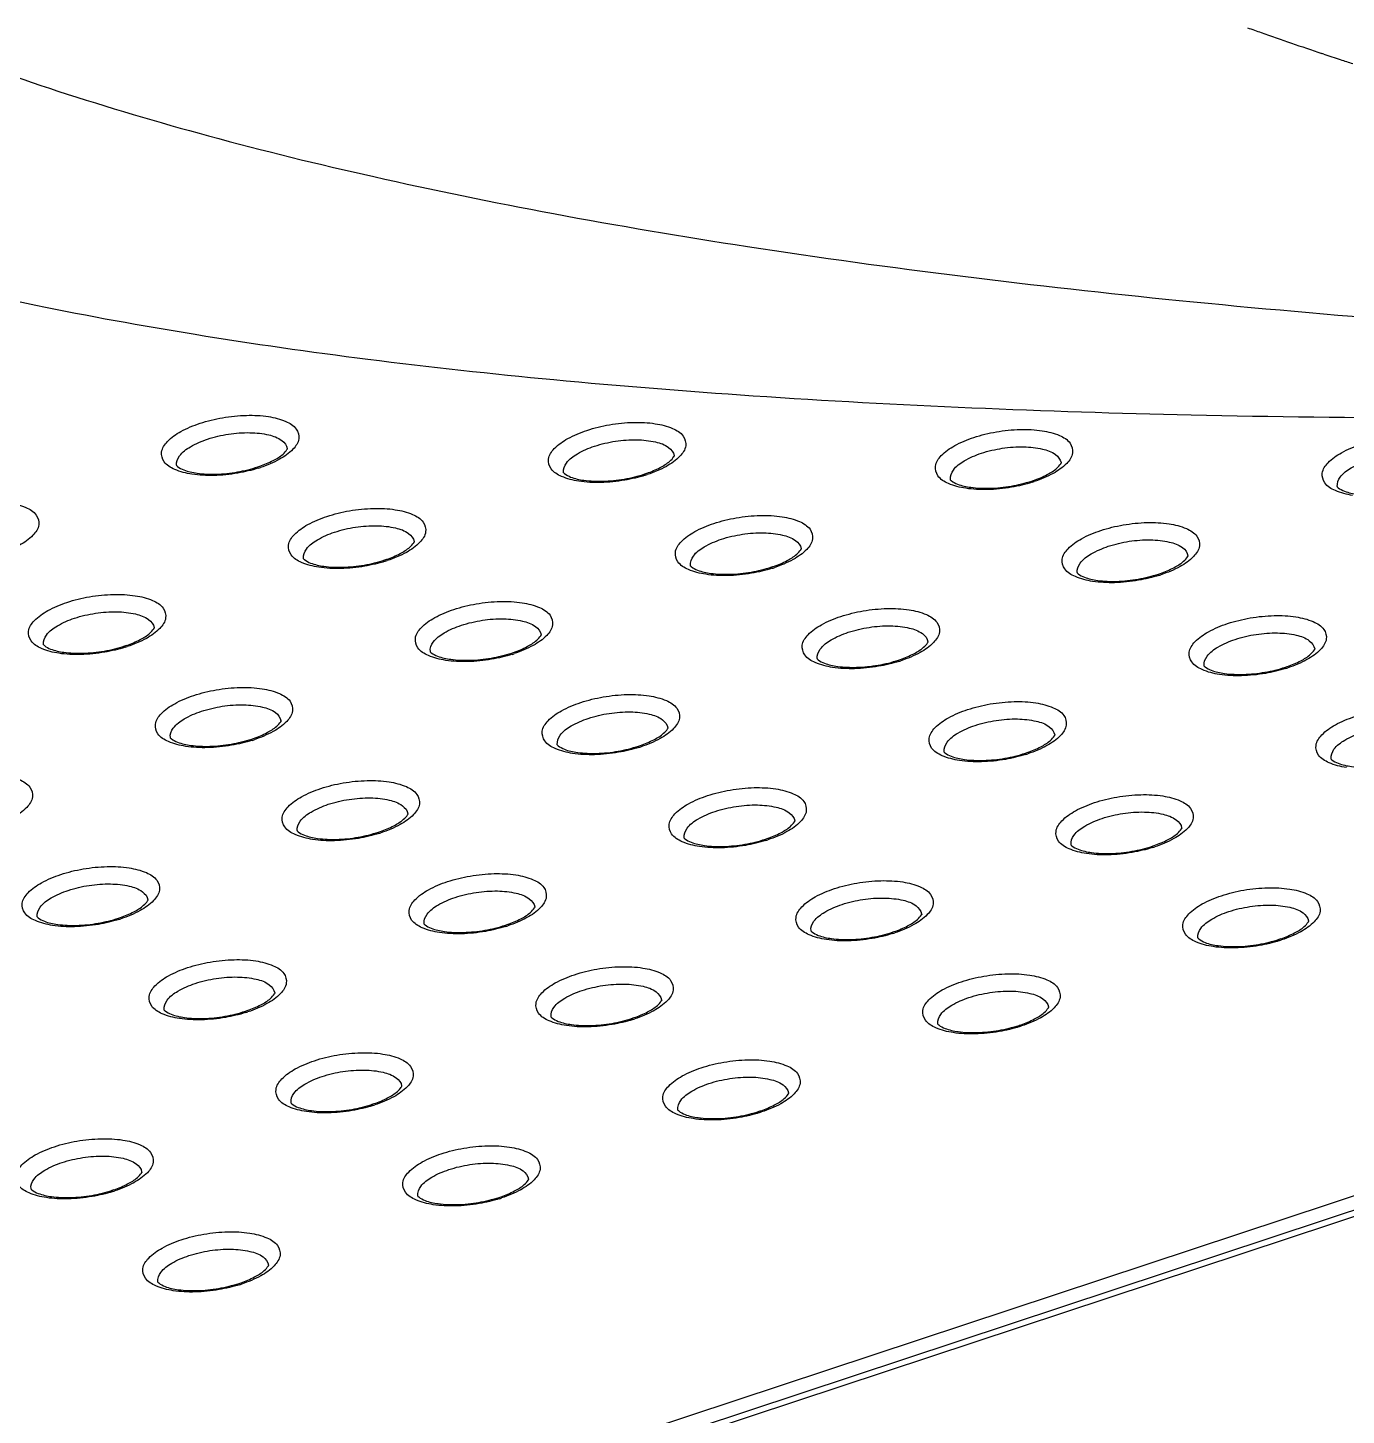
# Model space of a CAD drawing. Header units: millimetres. Extents: x 4086 to 4666, y 411 to 814.
# Drawn here: x 4265.12 to 4285.66, y 501.27 to 522.88 of the extents above; entities that cross this region are included whole.
import ezdxf

# ---------------------------------------------------------------- set-up
doc = ezdxf.new("R2010")
doc.units = ezdxf.units.MM

# ---------------------------------------------------------------- blocks, each defined once
blk = doc.blocks.new('u113')
at = {"color": 7, "linetype": 'Continuous'}
for p, q in [((35.631, 138.141), (35.589, 138.155)), ((4.932, 102.369), (90.355, 130.62)), ((91.075, 130.528), (5.016, 102.067)), ((90.789, 130.295), (5.366, 102.045))]:
    blk.add_line(p, q, dxfattribs=at)
for centre, radius, start, end in [((65.775, 228.216), 94.985, 250.41667, 250.60862), ((66.837, 231.254), 98.203, 250.61227, 251.44567), ((68.04, 234.819), 101.965, 251.46726, 251.68509), ((68.485, 236.162), 103.38, 251.68497, 251.84798), ((12.201, 129.582), 0.431, 326.0335, 328.0501), ((20.811, 129.425), 0.431, 326.0335, 328.0501), ((29.421, 129.268), 0.431, 326.0335, 328.0501), ((11.091, 131.444), 2.62, 288.2972, 289.2432), ((10.961, 131.984), 3.204, 287.4424, 288.2986), ((19.701, 131.287), 2.62, 288.2972, 289.2432), ((19.571, 131.827), 3.204, 287.4424, 288.2986), ((28.311, 131.13), 2.62, 288.2972, 289.2432), ((28.181, 131.67), 3.204, 287.4424, 288.2986), ((15.024, 127.511), 0.431, 326.0335, 328.0501), ((13.915, 129.374), 2.62, 288.2972, 289.2432), ((13.784, 129.913), 3.204, 287.4424, 288.2986), ((23.634, 127.354), 0.431, 326.0335, 328.0501), ((32.244, 127.197), 0.431, 326.0335, 328.0501), ((22.525, 129.217), 2.62, 288.2972, 289.2432), ((22.394, 129.756), 3.204, 287.4424, 288.2986), ((31.134, 129.06), 2.62, 288.2972, 289.2432), ((31.004, 129.599), 3.204, 287.4424, 288.2986), ((9.238, 125.597), 0.431, 326.0335, 328.0501), ((17.848, 125.44), 0.431, 326.0335, 328.0501), ((26.458, 125.283), 0.431, 326.0335, 328.0501), ((8.128, 127.46), 2.62, 288.2972, 289.2432), ((7.998, 127.999), 3.204, 287.4424, 288.2986), ((16.738, 127.303), 2.62, 288.2972, 289.2432), ((16.608, 127.842), 3.204, 287.4424, 288.2986), ((35.068, 125.126), 0.431, 326.0335, 328.0501), ((25.348, 127.146), 2.62, 288.2972, 289.2432), ((25.218, 127.685), 3.204, 287.4424, 288.2986), ((33.958, 126.989), 2.62, 288.2972, 289.2432), ((33.828, 127.528), 3.204, 287.4424, 288.2986), ((12.062, 123.527), 0.431, 326.0335, 328.0501), ((10.952, 125.389), 2.62, 288.2972, 289.2432), ((10.822, 125.929), 3.204, 287.4424, 288.2986), ((20.672, 123.37), 0.431, 326.0335, 328.0501), ((29.281, 123.213), 0.431, 326.0335, 328.0501), ((19.562, 125.232), 2.62, 288.2972, 289.2432), ((19.432, 125.772), 3.204, 287.4424, 288.2986), ((28.172, 125.075), 2.62, 288.2972, 289.2432), ((28.042, 125.615), 3.204, 287.4424, 288.2986), ((14.885, 121.456), 0.431, 326.0335, 328.0501), ((23.495, 121.299), 0.431, 326.0335, 328.0501), ((13.776, 123.319), 2.62, 288.2972, 289.2432), ((13.645, 123.858), 3.204, 287.4424, 288.2986), ((32.105, 121.142), 0.431, 326.0335, 328.0501), ((22.385, 123.162), 2.62, 288.2972, 289.2432), ((22.255, 123.701), 3.204, 287.4424, 288.2986), ((30.995, 123.005), 2.62, 288.2972, 289.2432), ((30.865, 123.544), 3.204, 287.4424, 288.2986), ((9.099, 119.542), 0.431, 326.0335, 328.0501), ((17.709, 119.385), 0.431, 326.0335, 328.0501), ((7.989, 121.405), 2.62, 288.2972, 289.2432), ((7.859, 121.944), 3.204, 287.4424, 288.2986), ((26.319, 119.228), 0.431, 326.0335, 328.0501), ((16.599, 121.248), 2.62, 288.2972, 289.2432), ((16.469, 121.787), 3.204, 287.4424, 288.2986), ((25.209, 121.091), 2.62, 288.2972, 289.2432), ((25.079, 121.63), 3.204, 287.4424, 288.2986), ((34.929, 119.071), 0.431, 326.0335, 328.0501), ((33.819, 120.934), 2.62, 288.2972, 289.2432), ((33.689, 121.473), 3.204, 287.4424, 288.2986), ((11.923, 117.472), 0.431, 326.0335, 328.0501), ((20.532, 117.315), 0.431, 326.0335, 328.0501), ((10.813, 119.334), 2.62, 288.2972, 289.2432), ((10.683, 119.874), 3.204, 287.4424, 288.2986), ((19.423, 119.177), 2.62, 288.2972, 289.2432), ((29.142, 117.157), 0.431, 326.0335, 328.0501), ((19.293, 119.717), 3.204, 287.4424, 288.2986), ((28.033, 119.02), 2.62, 288.2972, 289.2432), ((27.902, 119.56), 3.204, 287.4424, 288.2986), ((14.746, 115.401), 0.431, 326.0335, 328.0501), ((23.356, 115.244), 0.431, 326.0335, 328.0501), ((13.636, 117.264), 2.62, 288.2972, 289.2432), ((13.506, 117.803), 3.204, 287.4424, 288.2986), ((22.246, 117.107), 2.62, 288.2972, 289.2432), ((22.116, 117.646), 3.204, 287.4424, 288.2986), ((8.96, 113.487), 0.431, 326.0335, 328.0501), ((17.57, 113.33), 0.431, 326.0335, 328.0501), ((7.85, 115.35), 2.62, 288.2972, 289.2432), ((7.72, 115.889), 3.204, 287.4424, 288.2986), ((16.46, 115.193), 2.62, 288.2972, 289.2432), ((16.33, 115.732), 3.204, 287.4424, 288.2986), ((11.784, 111.417), 0.431, 326.0335, 328.0501), ((10.674, 113.279), 2.62, 288.2972, 289.2432), ((10.544, 113.819), 3.204, 287.4424, 288.2986)]:
    blk.add_arc(centre, radius, start, end, dxfattribs=at)
for points, start_tangent, end_tangent in [([(-8.118, 154.118), (-8.316, 152.138), (-8.19, 150.259), (-7.741, 148.468), (-6.97, 146.766), (-5.876, 145.151), (-4.459, 143.625), (-2.72, 142.187), (-0.658, 140.838), (1.726, 139.576), (4.433, 138.403), (7.463, 137.318), (10.815, 136.321), (14.49, 135.413), (18.487, 134.592), (22.807, 133.86), (32.415, 132.66), (42.699, 131.849)], (-0.176005, -0.984389), (0.998201, -0.059949)), ([(-4.29, 136.128), (-1.917, 135.089), (0.75, 134.147), (3.712, 133.303), (6.967, 132.556), (10.517, 131.906), (14.361, 131.353), (18.499, 130.898), (22.931, 130.54), (32.678, 130.115), (43.602, 130.08), (54.067, 130.366)], (0.898465, -0.439045), (0.99921, 0.039737)), ([(10.625, 129.926), (11.126, 130.05), (11.659, 130.103), (12.147, 130.075), (12.531, 129.968), (12.766, 129.797), (12.822, 129.581), (12.693, 129.349), (12.392, 129.125)], (0.949426, 0.31399), (-0.875157, -0.48384)), ([(10.445, 128.794), (10.06, 128.9), (9.826, 129.071), (9.77, 129.287), (9.899, 129.52), (10.199, 129.743), (10.625, 129.926)], (-0.988138, 0.153569), (0.949426, 0.31399)), ([(10.794, 129.574), (11.259, 129.685), (11.736, 129.717), (12.152, 129.668), (12.443, 129.544), (12.566, 129.365), (12.567, 129.353)], (0.949426, 0.31399), (0.084403, -0.996432)), ([(19.055, 128.637), (18.67, 128.743), (18.436, 128.914), (18.38, 129.13), (18.509, 129.363), (18.809, 129.586), (19.235, 129.769)], (-0.988138, 0.153569), (0.949426, 0.31399)), ([(19.235, 129.769), (19.736, 129.893), (20.269, 129.946), (20.756, 129.917), (21.141, 129.811), (21.376, 129.64), (21.432, 129.424), (21.302, 129.191), (21.002, 128.968)], (0.949426, 0.31399), (-0.875157, -0.48384)), ([(27.845, 129.612), (28.346, 129.736), (28.879, 129.789), (29.366, 129.76), (29.751, 129.654), (29.986, 129.483), (30.042, 129.267), (29.912, 129.034), (29.612, 128.811)], (0.949426, 0.31399), (-0.875157, -0.48384)), ([(10.107, 128.979), (10.104, 128.991), (10.169, 129.199), (10.411, 129.404), (10.794, 129.574)], (-0.218395, 0.97586), (0.949426, 0.31399)), ([(11.955, 128.971), (12.254, 129.099), (12.471, 129.241), (12.559, 129.341)], (0.944113, 0.329622), (0.558604, 0.829434)), ([(18.716, 128.821), (18.714, 128.834), (18.779, 129.042), (19.021, 129.247), (19.404, 129.417)], (-0.218395, 0.97586), (0.949426, 0.31399)), ([(19.404, 129.417), (19.869, 129.527), (20.346, 129.56), (20.762, 129.511), (21.053, 129.387), (21.175, 129.208), (21.177, 129.196)], (0.949426, 0.31399), (0.084403, -0.996432)), ([(27.665, 128.48), (27.28, 128.586), (27.046, 128.757), (26.99, 128.973), (27.119, 129.206), (27.419, 129.429), (27.845, 129.612)], (-0.988138, 0.153569), (0.949426, 0.31399)), ([(28.014, 129.26), (28.479, 129.37), (28.956, 129.403), (29.371, 129.354), (29.663, 129.23), (29.785, 129.051), (29.787, 129.039)], (0.949426, 0.31399), (0.084403, -0.996432)), ([(36.275, 128.322), (35.89, 128.429), (35.655, 128.6), (35.6, 128.816), (35.729, 129.048), (36.029, 129.272), (36.455, 129.455)], (-0.988138, 0.153569), (0.949426, 0.31399)), ([(12.392, 129.125), (11.967, 128.942)], (-0.875157, -0.48384), (-0.949426, -0.31399)), ([(20.565, 128.814), (20.864, 128.942), (21.081, 129.084), (21.169, 129.184)], (0.944113, 0.329622), (0.558604, 0.829434)), ([(27.326, 128.664), (27.324, 128.677), (27.389, 128.885), (27.631, 129.09), (28.014, 129.26)], (-0.218395, 0.97586), (0.949426, 0.31399)), ([(35.936, 128.507), (35.934, 128.52), (35.999, 128.728), (36.241, 128.933), (36.624, 129.103)], (-0.218395, 0.97586), (0.949426, 0.31399)), ([(10.107, 128.979), (10.123, 128.965), (10.262, 128.888), (10.558, 128.816), (10.979, 128.795), (11.457, 128.843)], (0.739605, -0.673042), (0.985314, 0.170749)), ([(11.466, 128.818), (10.933, 128.765), (10.445, 128.794)], (-0.985384, -0.170345), (-0.988138, 0.153569)), ([(11.457, 128.843), (11.914, 128.957)], (0.985314, 0.170749), (0.949426, 0.31399)), ([(11.921, 128.927), (11.466, 128.818)], (-0.954012, -0.299767), (-0.985384, -0.170345)), ([(18.716, 128.821), (18.733, 128.808), (18.872, 128.731), (19.168, 128.659), (19.589, 128.638), (20.066, 128.686)], (0.739605, -0.673042), (0.985314, 0.170749)), ([(20.066, 128.686), (20.524, 128.8)], (0.985314, 0.170749), (0.949426, 0.31399)), ([(20.531, 128.77), (20.076, 128.661)], (-0.954012, -0.299767), (-0.985384, -0.170345)), ([(21.002, 128.968), (20.577, 128.785)], (-0.875157, -0.48384), (-0.949426, -0.31399)), ([(29.174, 128.656), (29.474, 128.784), (29.691, 128.927), (29.778, 129.026)], (0.944113, 0.329622), (0.558604, 0.829434)), ([(29.612, 128.811), (29.186, 128.628)], (-0.875157, -0.48384), (-0.949426, -0.31399)), ([(20.076, 128.661), (19.542, 128.608), (19.055, 128.637)], (-0.985384, -0.170345), (-0.988138, 0.153569)), ([(27.326, 128.664), (27.343, 128.65), (27.482, 128.574), (27.778, 128.502), (28.198, 128.481), (28.676, 128.529)], (0.739605, -0.673042), (0.985314, 0.170749)), ([(28.685, 128.504), (28.152, 128.451), (27.665, 128.48)], (-0.985384, -0.170345), (-0.988138, 0.153569)), ([(28.676, 128.529), (29.133, 128.642)], (0.985314, 0.170749), (0.949426, 0.31399)), ([(29.141, 128.613), (28.685, 128.504)], (-0.954012, -0.299767), (-0.985384, -0.170345)), ([(35.936, 128.507), (35.952, 128.493), (36.092, 128.417), (36.388, 128.345), (36.808, 128.324), (37.286, 128.372)], (0.739605, -0.673042), (0.985314, 0.170749)), ([(4.839, 128.012), (5.34, 128.137), (5.873, 128.189), (6.36, 128.161), (6.745, 128.055), (6.98, 127.883), (7.036, 127.668), (6.906, 127.435), (6.606, 127.211)], (0.949426, 0.31399), (-0.875157, -0.48384)), ([(13.269, 126.723), (12.884, 126.829), (12.649, 127.001), (12.594, 127.216), (12.723, 127.449), (13.023, 127.672), (13.449, 127.855)], (-0.988138, 0.153569), (0.949426, 0.31399)), ([(13.449, 127.855), (13.95, 127.98), (14.483, 128.032), (14.97, 128.004), (15.355, 127.897), (15.589, 127.726), (15.645, 127.511), (15.516, 127.278), (15.216, 127.054)], (0.949426, 0.31399), (-0.875157, -0.48384)), ([(22.058, 127.698), (22.559, 127.822), (23.093, 127.875), (23.58, 127.847), (23.965, 127.74), (24.199, 127.569), (24.255, 127.354), (24.126, 127.121), (23.826, 126.897)], (0.949426, 0.31399), (-0.875157, -0.48384)), ([(12.93, 126.908), (12.928, 126.92), (12.993, 127.129), (13.235, 127.333), (13.618, 127.504)], (-0.218395, 0.97586), (0.949426, 0.31399)), ([(13.618, 127.504), (14.083, 127.614), (14.56, 127.647), (14.975, 127.598), (15.267, 127.474), (15.389, 127.294), (15.39, 127.283)], (0.949426, 0.31399), (0.084403, -0.996432)), ([(21.879, 126.566), (21.494, 126.672), (21.259, 126.844), (21.203, 127.059), (21.333, 127.292), (21.633, 127.515), (22.058, 127.698)], (-0.988138, 0.153569), (0.949426, 0.31399)), ([(22.228, 127.347), (22.693, 127.457), (23.17, 127.49), (23.585, 127.44), (23.876, 127.317), (23.999, 127.137), (24, 127.126)], (0.949426, 0.31399), (0.084403, -0.996432)), ([(30.489, 126.409), (30.104, 126.515), (29.869, 126.686), (29.813, 126.902), (29.943, 127.135), (30.243, 127.358), (30.668, 127.541)], (-0.988138, 0.153569), (0.949426, 0.31399)), ([(30.668, 127.541), (31.169, 127.665), (31.702, 127.718), (32.19, 127.69), (32.575, 127.583), (32.809, 127.412), (32.865, 127.197), (32.736, 126.964), (32.436, 126.74)], (0.949426, 0.31399), (-0.875157, -0.48384)), ([(14.778, 126.9), (15.078, 127.028), (15.294, 127.171), (15.382, 127.27)], (0.944113, 0.329622), (0.558604, 0.829434)), ([(21.54, 126.751), (21.538, 126.763), (21.603, 126.971), (21.845, 127.176), (22.228, 127.347)], (-0.218395, 0.97586), (0.949426, 0.31399)), ([(30.15, 126.594), (30.148, 126.606), (30.212, 126.814), (30.455, 127.019), (30.838, 127.19)], (-0.218395, 0.97586), (0.949426, 0.31399)), ([(30.838, 127.19), (31.303, 127.3), (31.779, 127.333), (32.195, 127.283), (32.486, 127.16), (32.609, 126.98), (32.61, 126.969)], (0.949426, 0.31399), (0.084403, -0.996432)), ([(12.93, 126.908), (12.946, 126.894), (13.086, 126.817), (13.382, 126.745), (13.802, 126.724), (14.28, 126.773)], (0.739605, -0.673042), (0.985314, 0.170749)), ([(14.28, 126.773), (14.737, 126.886)], (0.985314, 0.170749), (0.949426, 0.31399)), ([(15.216, 127.054), (14.79, 126.871)], (-0.875157, -0.48384), (-0.949426, -0.31399)), ([(23.388, 126.743), (23.688, 126.871), (23.904, 127.014), (23.992, 127.113)], (0.944113, 0.329622), (0.558604, 0.829434)), ([(23.826, 126.897), (23.4, 126.714)], (-0.875157, -0.48384), (-0.949426, -0.31399)), ([(31.998, 126.586), (32.297, 126.714), (32.514, 126.857), (32.602, 126.956)], (0.944113, 0.329622), (0.558604, 0.829434)), ([(14.289, 126.747), (13.756, 126.694), (13.269, 126.723)], (-0.985384, -0.170345), (-0.988138, 0.153569)), ([(14.745, 126.857), (14.289, 126.747)], (-0.954012, -0.299767), (-0.985384, -0.170345)), ([(21.54, 126.751), (21.556, 126.737), (21.696, 126.66), (21.991, 126.588), (22.412, 126.567), (22.89, 126.616)], (0.739605, -0.673042), (0.985314, 0.170749)), ([(22.899, 126.59), (22.366, 126.537), (21.879, 126.566)], (-0.985384, -0.170345), (-0.988138, 0.153569)), ([(22.89, 126.616), (23.347, 126.729)], (0.985314, 0.170749), (0.949426, 0.31399)), ([(23.355, 126.7), (22.899, 126.59)], (-0.954012, -0.299767), (-0.985384, -0.170345)), ([(30.15, 126.594), (30.166, 126.58), (30.306, 126.503), (30.601, 126.431), (31.022, 126.41), (31.5, 126.459)], (0.739605, -0.673042), (0.985314, 0.170749)), ([(31.5, 126.459), (31.957, 126.572)], (0.985314, 0.170749), (0.949426, 0.31399)), ([(32.436, 126.74), (32.01, 126.557)], (-0.875157, -0.48384), (-0.949426, -0.31399)), ([(31.509, 126.433), (30.976, 126.38), (30.489, 126.409)], (-0.985384, -0.170345), (-0.988138, 0.153569)), ([(31.965, 126.543), (31.509, 126.433)], (-0.954012, -0.299767), (-0.985384, -0.170345)), ([(7.662, 125.942), (8.163, 126.066), (8.696, 126.119), (9.184, 126.09), (9.569, 125.984), (9.803, 125.813), (9.859, 125.597), (9.73, 125.364), (9.43, 125.141)], (0.949426, 0.31399), (-0.875157, -0.48384)), ([(16.272, 125.785), (16.773, 125.909), (17.306, 125.962), (17.794, 125.933), (18.179, 125.827), (18.413, 125.655), (18.469, 125.44), (18.34, 125.207), (18.04, 124.984)], (0.949426, 0.31399), (-0.875157, -0.48384)), ([(7.483, 124.809), (7.098, 124.916), (6.863, 125.087), (6.807, 125.302), (6.937, 125.535), (7.237, 125.759), (7.662, 125.942)], (-0.988138, 0.153569), (0.949426, 0.31399)), ([(7.831, 125.59), (8.297, 125.7), (8.773, 125.733), (9.189, 125.684), (9.48, 125.56), (9.603, 125.38), (9.604, 125.369)], (0.949426, 0.31399), (0.084403, -0.996432)), ([(16.092, 124.652), (15.708, 124.759), (15.473, 124.93), (15.417, 125.145), (15.546, 125.378), (15.847, 125.602), (16.272, 125.785)], (-0.988138, 0.153569), (0.949426, 0.31399)), ([(24.882, 125.628), (25.383, 125.752), (25.916, 125.805), (26.404, 125.776), (26.788, 125.67), (27.023, 125.498), (27.079, 125.283), (26.95, 125.05), (26.649, 124.827)], (0.949426, 0.31399), (-0.875157, -0.48384)), ([(33.492, 125.471), (33.993, 125.595), (34.526, 125.648), (35.013, 125.619), (35.398, 125.513), (35.633, 125.341), (35.689, 125.126), (35.559, 124.893), (35.259, 124.669)], (0.949426, 0.31399), (-0.875157, -0.48384)), ([(7.144, 124.994), (7.142, 125.007), (7.206, 125.215), (7.449, 125.42), (7.831, 125.59)], (-0.218395, 0.97586), (0.949426, 0.31399)), ([(8.992, 124.986), (9.291, 125.114), (9.508, 125.257), (9.596, 125.356)], (0.944113, 0.329622), (0.558604, 0.829434)), ([(15.754, 124.837), (15.751, 124.85), (15.816, 125.058), (16.058, 125.263), (16.441, 125.433)], (-0.218395, 0.97586), (0.949426, 0.31399)), ([(16.441, 125.433), (16.907, 125.543), (17.383, 125.576), (17.799, 125.527), (18.09, 125.403), (18.213, 125.223), (18.214, 125.212)], (0.949426, 0.31399), (0.084403, -0.996432)), ([(24.702, 124.495), (24.317, 124.602), (24.083, 124.773), (24.027, 124.988), (24.156, 125.221), (24.456, 125.445), (24.882, 125.628)], (-0.988138, 0.153569), (0.949426, 0.31399)), ([(25.051, 125.276), (25.516, 125.386), (25.993, 125.419), (26.409, 125.37), (26.7, 125.246), (26.823, 125.066), (26.824, 125.055)], (0.949426, 0.31399), (0.084403, -0.996432)), ([(33.312, 124.338), (32.927, 124.445), (32.693, 124.616), (32.637, 124.831), (32.766, 125.064), (33.066, 125.288), (33.492, 125.471)], (-0.988138, 0.153569), (0.949426, 0.31399)), ([(9.43, 125.141), (9.004, 124.958)], (-0.875157, -0.48384), (-0.949426, -0.31399)), ([(17.602, 124.829), (17.901, 124.957), (18.118, 125.1), (18.206, 125.199)], (0.944113, 0.329622), (0.558604, 0.829434)), ([(24.364, 124.68), (24.361, 124.693), (24.426, 124.901), (24.668, 125.106), (25.051, 125.276)], (-0.218395, 0.97586), (0.949426, 0.31399)), ([(26.212, 124.672), (26.511, 124.8), (26.728, 124.943), (26.816, 125.042)], (0.944113, 0.329622), (0.558604, 0.829434)), ([(32.974, 124.523), (32.971, 124.536), (33.036, 124.744), (33.278, 124.948), (33.661, 125.119)], (-0.218395, 0.97586), (0.949426, 0.31399)), ([(33.661, 125.119), (34.126, 125.229), (34.603, 125.262), (35.019, 125.213), (35.31, 125.089), (35.432, 124.909), (35.434, 124.898)], (0.949426, 0.31399), (0.084403, -0.996432)), ([(7.144, 124.994), (7.16, 124.98), (7.3, 124.903), (7.595, 124.832), (8.016, 124.811), (8.494, 124.859)], (0.739605, -0.673042), (0.985314, 0.170749)), ([(8.503, 124.834), (7.97, 124.781), (7.483, 124.809)], (-0.985384, -0.170345), (-0.988138, 0.153569)), ([(8.494, 124.859), (8.951, 124.972)], (0.985314, 0.170749), (0.949426, 0.31399)), ([(8.958, 124.943), (8.503, 124.834)], (-0.954012, -0.299767), (-0.985384, -0.170345)), ([(15.754, 124.837), (15.77, 124.823), (15.909, 124.746), (16.205, 124.675), (16.626, 124.654), (17.104, 124.702)], (0.739605, -0.673042), (0.985314, 0.170749)), ([(17.104, 124.702), (17.561, 124.815)], (0.985314, 0.170749), (0.949426, 0.31399)), ([(17.568, 124.786), (17.113, 124.677)], (-0.954012, -0.299767), (-0.985384, -0.170345)), ([(18.04, 124.984), (17.614, 124.801)], (-0.875157, -0.48384), (-0.949426, -0.31399)), ([(26.649, 124.827), (26.224, 124.644)], (-0.875157, -0.48384), (-0.949426, -0.31399)), ([(34.822, 124.515), (35.121, 124.643), (35.338, 124.786), (35.426, 124.885)], (0.944113, 0.329622), (0.558604, 0.829434)), ([(17.113, 124.677), (16.58, 124.624), (16.092, 124.652)], (-0.985384, -0.170345), (-0.988138, 0.153569)), ([(24.364, 124.68), (24.38, 124.666), (24.519, 124.589), (24.815, 124.518), (25.236, 124.497), (25.714, 124.545)], (0.739605, -0.673042), (0.985314, 0.170749)), ([(25.723, 124.519), (25.19, 124.467), (24.702, 124.495)], (-0.985384, -0.170345), (-0.988138, 0.153569)), ([(25.714, 124.545), (26.171, 124.658)], (0.985314, 0.170749), (0.949426, 0.31399)), ([(26.178, 124.629), (25.723, 124.519)], (-0.954012, -0.299767), (-0.985384, -0.170345)), ([(32.973, 124.523), (32.99, 124.509), (33.129, 124.432), (33.425, 124.36), (33.846, 124.339), (34.324, 124.388)], (0.739605, -0.673042), (0.985314, 0.170749)), ([(34.324, 124.388), (34.781, 124.501)], (0.985314, 0.170749), (0.949426, 0.31399)), ([(34.788, 124.472), (34.333, 124.362)], (-0.954012, -0.299767), (-0.985384, -0.170345)), ([(35.259, 124.669), (34.834, 124.487)], (-0.875157, -0.48384), (-0.949426, -0.31399)), ([(34.333, 124.362), (33.8, 124.31), (33.312, 124.338)], (-0.985384, -0.170345), (-0.988138, 0.153569)), ([(10.306, 122.739), (9.921, 122.845), (9.687, 123.016), (9.631, 123.232), (9.76, 123.465), (10.06, 123.688), (10.486, 123.871)], (-0.988138, 0.153569), (0.949426, 0.31399)), ([(10.486, 123.871), (10.987, 123.995), (11.52, 124.048), (12.007, 124.02), (12.392, 123.913), (12.627, 123.742), (12.683, 123.526), (12.553, 123.293), (12.253, 123.07)], (0.949426, 0.31399), (-0.875157, -0.48384)), ([(19.096, 123.714), (19.597, 123.838), (20.13, 123.891), (20.617, 123.862), (21.002, 123.756), (21.237, 123.585), (21.293, 123.369), (21.163, 123.136), (20.863, 122.913)], (0.949426, 0.31399), (-0.875157, -0.48384)), ([(9.968, 122.924), (9.965, 122.936), (10.03, 123.144), (10.272, 123.349), (10.655, 123.519)], (-0.218395, 0.97586), (0.949426, 0.31399)), ([(10.655, 123.519), (11.12, 123.63), (11.597, 123.662), (12.013, 123.613), (12.304, 123.489), (12.426, 123.31), (12.428, 123.298)], (0.949426, 0.31399), (0.084403, -0.996432)), ([(18.916, 122.582), (18.531, 122.688), (18.297, 122.859), (18.241, 123.075), (18.37, 123.308), (18.67, 123.531), (19.096, 123.714)], (-0.988138, 0.153569), (0.949426, 0.31399)), ([(19.265, 123.362), (19.73, 123.472), (20.207, 123.505), (20.622, 123.456), (20.914, 123.332), (21.036, 123.153), (21.038, 123.141)], (0.949426, 0.31399), (0.084403, -0.996432)), ([(27.526, 122.424), (27.141, 122.531), (26.906, 122.702), (26.851, 122.918), (26.98, 123.151), (27.28, 123.374), (27.706, 123.557)], (-0.988138, 0.153569), (0.949426, 0.31399)), ([(27.706, 123.557), (28.207, 123.681), (28.74, 123.734), (29.227, 123.705), (29.612, 123.599), (29.847, 123.428), (29.902, 123.212), (29.773, 122.979), (29.473, 122.756)], (0.949426, 0.31399), (-0.875157, -0.48384)), ([(11.816, 122.916), (12.115, 123.044), (12.332, 123.186), (12.42, 123.286)], (0.944113, 0.329622), (0.558604, 0.829434)), ([(18.577, 122.766), (18.575, 122.779), (18.64, 122.987), (18.882, 123.192), (19.265, 123.362)], (-0.218395, 0.97586), (0.949426, 0.31399)), ([(27.187, 122.609), (27.185, 122.622), (27.25, 122.83), (27.492, 123.035), (27.875, 123.205)], (-0.218395, 0.97586), (0.949426, 0.31399)), ([(27.875, 123.205), (28.34, 123.315), (28.817, 123.348), (29.232, 123.299), (29.524, 123.175), (29.646, 122.996), (29.648, 122.984)], (0.949426, 0.31399), (0.084403, -0.996432)), ([(36.136, 122.267), (35.751, 122.374), (35.516, 122.545), (35.46, 122.761), (35.59, 122.993), (35.89, 123.217), (36.316, 123.4)], (-0.988138, 0.153569), (0.949426, 0.31399)), ([(9.967, 122.924), (9.984, 122.91), (10.123, 122.833), (10.419, 122.761), (10.84, 122.74), (11.317, 122.788)], (0.739605, -0.673042), (0.985314, 0.170749)), ([(11.317, 122.788), (11.775, 122.902)], (0.985314, 0.170749), (0.949426, 0.31399)), ([(11.782, 122.872), (11.327, 122.763)], (-0.954012, -0.299767), (-0.985384, -0.170345)), ([(12.253, 123.07), (11.828, 122.887)], (-0.875157, -0.48384), (-0.949426, -0.31399)), ([(20.425, 122.758), (20.725, 122.887), (20.942, 123.029), (21.029, 123.129)], (0.944113, 0.329622), (0.558604, 0.829434)), ([(20.863, 122.913), (20.437, 122.73)], (-0.875157, -0.48384), (-0.949426, -0.31399)), ([(29.035, 122.601), (29.335, 122.729), (29.551, 122.872), (29.639, 122.971)], (0.944113, 0.329622), (0.558604, 0.829434)), ([(35.797, 122.452), (35.795, 122.465), (35.86, 122.673), (36.102, 122.878), (36.485, 123.048)], (-0.218395, 0.97586), (0.949426, 0.31399)), ([(11.327, 122.763), (10.793, 122.71), (10.306, 122.739)], (-0.985384, -0.170345), (-0.988138, 0.153569)), ([(18.577, 122.766), (18.594, 122.753), (18.733, 122.676), (19.029, 122.604), (19.449, 122.583), (19.927, 122.631)], (0.739605, -0.673042), (0.985314, 0.170749)), ([(19.937, 122.606), (19.403, 122.553), (18.916, 122.582)], (-0.985384, -0.170345), (-0.988138, 0.153569)), ([(19.927, 122.631), (20.384, 122.745)], (0.985314, 0.170749), (0.949426, 0.31399)), ([(20.392, 122.715), (19.937, 122.606)], (-0.954012, -0.299767), (-0.985384, -0.170345)), ([(27.187, 122.609), (27.203, 122.595), (27.343, 122.519), (27.639, 122.447), (28.059, 122.426), (28.537, 122.474)], (0.739605, -0.673042), (0.985314, 0.170749)), ([(28.537, 122.474), (28.994, 122.587)], (0.985314, 0.170749), (0.949426, 0.31399)), ([(29.002, 122.558), (28.546, 122.449)], (-0.954012, -0.299767), (-0.985384, -0.170345)), ([(29.473, 122.756), (29.047, 122.573)], (-0.875157, -0.48384), (-0.949426, -0.31399)), ([(28.546, 122.449), (28.013, 122.396), (27.526, 122.424)], (-0.985384, -0.170345), (-0.988138, 0.153569)), ([(35.797, 122.452), (35.813, 122.438), (35.953, 122.361), (36.248, 122.29), (36.669, 122.269), (37.147, 122.317)], (0.739605, -0.673042), (0.985314, 0.170749)), ([(4.7, 121.957), (5.201, 122.082), (5.734, 122.134), (6.221, 122.106), (6.606, 122), (6.84, 121.828), (6.896, 121.613), (6.767, 121.38), (6.467, 121.156)], (0.949426, 0.31399), (-0.875157, -0.48384)), ([(13.31, 121.8), (13.81, 121.925), (14.344, 121.977), (14.831, 121.949), (15.216, 121.842), (15.45, 121.671), (15.506, 121.456), (15.377, 121.223), (15.077, 120.999)], (0.949426, 0.31399), (-0.875157, -0.48384)), ([(13.13, 120.668), (12.745, 120.774), (12.51, 120.946), (12.454, 121.161), (12.584, 121.394), (12.884, 121.617), (13.31, 121.8)], (-0.988138, 0.153569), (0.949426, 0.31399)), ([(21.74, 120.511), (21.355, 120.617), (21.12, 120.789), (21.064, 121.004), (21.194, 121.237), (21.494, 121.46), (21.919, 121.643)], (-0.988138, 0.153569), (0.949426, 0.31399)), ([(21.919, 121.643), (22.42, 121.767), (22.954, 121.82), (23.441, 121.792), (23.826, 121.685), (24.06, 121.514), (24.116, 121.299), (23.987, 121.066), (23.687, 120.842)], (0.949426, 0.31399), (-0.875157, -0.48384)), ([(30.529, 121.486), (31.03, 121.61), (31.563, 121.663), (32.051, 121.635), (32.436, 121.528), (32.67, 121.357), (32.726, 121.142), (32.597, 120.909), (32.297, 120.685)], (0.949426, 0.31399), (-0.875157, -0.48384)), ([(12.791, 120.853), (12.789, 120.865), (12.854, 121.073), (13.096, 121.278), (13.479, 121.449)], (-0.218395, 0.97586), (0.949426, 0.31399)), ([(13.479, 121.449), (13.944, 121.559), (14.421, 121.592), (14.836, 121.543), (15.127, 121.419), (15.25, 121.239), (15.251, 121.228)], (0.949426, 0.31399), (0.084403, -0.996432)), ([(22.089, 121.292), (22.554, 121.402), (23.03, 121.435), (23.446, 121.385), (23.737, 121.262), (23.86, 121.082), (23.861, 121.071)], (0.949426, 0.31399), (0.084403, -0.996432)), ([(30.349, 120.354), (29.965, 120.46), (29.73, 120.631), (29.674, 120.847), (29.803, 121.08), (30.104, 121.303), (30.529, 121.486)], (-0.988138, 0.153569), (0.949426, 0.31399)), ([(14.639, 120.845), (14.939, 120.973), (15.155, 121.116), (15.243, 121.215)], (0.944113, 0.329622), (0.558604, 0.829434)), ([(21.401, 120.696), (21.399, 120.708), (21.463, 120.916), (21.706, 121.121), (22.089, 121.292)], (-0.218395, 0.97586), (0.949426, 0.31399)), ([(23.249, 120.688), (23.548, 120.816), (23.765, 120.959), (23.853, 121.058)], (0.944113, 0.329622), (0.558604, 0.829434)), ([(30.011, 120.539), (30.009, 120.551), (30.073, 120.759), (30.316, 120.964), (30.698, 121.135)], (-0.218395, 0.97586), (0.949426, 0.31399)), ([(30.698, 121.135), (31.164, 121.245), (31.64, 121.278), (32.056, 121.228), (32.347, 121.105), (32.47, 120.925), (32.471, 120.914)], (0.949426, 0.31399), (0.084403, -0.996432)), ([(12.791, 120.853), (12.807, 120.839), (12.947, 120.762), (13.242, 120.69), (13.663, 120.669), (14.141, 120.718)], (0.739605, -0.673042), (0.985314, 0.170749)), ([(14.141, 120.718), (14.598, 120.831)], (0.985314, 0.170749), (0.949426, 0.31399)), ([(14.606, 120.802), (14.15, 120.692)], (-0.954012, -0.299767), (-0.985384, -0.170345)), ([(15.077, 120.999), (14.651, 120.816)], (-0.875157, -0.48384), (-0.949426, -0.31399)), ([(23.687, 120.842), (23.261, 120.659)], (-0.875157, -0.48384), (-0.949426, -0.31399)), ([(31.859, 120.531), (32.158, 120.659), (32.375, 120.802), (32.463, 120.901)], (0.944113, 0.329622), (0.558604, 0.829434)), ([(14.15, 120.692), (13.617, 120.639), (13.13, 120.668)], (-0.985384, -0.170345), (-0.988138, 0.153569)), ([(21.401, 120.696), (21.417, 120.682), (21.557, 120.605), (21.852, 120.533), (22.273, 120.512), (22.751, 120.561)], (0.739605, -0.673042), (0.985314, 0.170749)), ([(22.76, 120.535), (22.227, 120.482), (21.74, 120.511)], (-0.985384, -0.170345), (-0.988138, 0.153569)), ([(22.751, 120.561), (23.208, 120.674)], (0.985314, 0.170749), (0.949426, 0.31399)), ([(23.216, 120.645), (22.76, 120.535)], (-0.954012, -0.299767), (-0.985384, -0.170345)), ([(30.011, 120.539), (30.027, 120.525), (30.167, 120.448), (30.462, 120.376), (30.883, 120.355), (31.361, 120.404)], (0.739605, -0.673042), (0.985314, 0.170749)), ([(31.361, 120.404), (31.818, 120.517)], (0.985314, 0.170749), (0.949426, 0.31399)), ([(31.825, 120.488), (31.37, 120.378)], (-0.954012, -0.299767), (-0.985384, -0.170345)), ([(32.297, 120.685), (31.871, 120.502)], (-0.875157, -0.48384), (-0.949426, -0.31399)), ([(31.37, 120.378), (30.837, 120.325), (30.349, 120.354)], (-0.985384, -0.170345), (-0.988138, 0.153569)), ([(7.343, 118.754), (6.959, 118.861), (6.724, 119.032), (6.668, 119.247), (6.797, 119.48), (7.098, 119.704), (7.523, 119.887)], (-0.988138, 0.153569), (0.949426, 0.31399)), ([(7.523, 119.887), (8.024, 120.011), (8.557, 120.064), (9.045, 120.035), (9.43, 119.929), (9.664, 119.758), (9.72, 119.542), (9.591, 119.309), (9.291, 119.086)], (0.949426, 0.31399), (-0.875157, -0.48384)), ([(16.133, 119.73), (16.634, 119.854), (17.167, 119.907), (17.655, 119.878), (18.039, 119.772), (18.274, 119.6), (18.33, 119.385), (18.201, 119.152), (17.9, 118.929)], (0.949426, 0.31399), (-0.875157, -0.48384)), ([(7.005, 118.939), (7.002, 118.952), (7.067, 119.16), (7.309, 119.365), (7.692, 119.535)], (-0.218395, 0.97586), (0.949426, 0.31399)), ([(7.692, 119.535), (8.158, 119.645), (8.634, 119.678), (9.05, 119.629), (9.341, 119.505), (9.464, 119.325), (9.465, 119.314)], (0.949426, 0.31399), (0.084403, -0.996432)), ([(15.953, 118.597), (15.568, 118.704), (15.334, 118.875), (15.278, 119.09), (15.407, 119.323), (15.707, 119.547), (16.133, 119.73)], (-0.988138, 0.153569), (0.949426, 0.31399)), ([(16.302, 119.378), (16.767, 119.488), (17.244, 119.521), (17.66, 119.472), (17.951, 119.348), (18.074, 119.168), (18.075, 119.157)], (0.949426, 0.31399), (0.084403, -0.996432)), ([(24.563, 118.44), (24.178, 118.547), (23.944, 118.718), (23.888, 118.933), (24.017, 119.166), (24.317, 119.39), (24.743, 119.573)], (-0.988138, 0.153569), (0.949426, 0.31399)), ([(24.743, 119.573), (25.244, 119.697), (25.777, 119.75), (26.264, 119.721), (26.649, 119.615), (26.884, 119.443), (26.94, 119.228), (26.81, 118.995), (26.51, 118.772)], (0.949426, 0.31399), (-0.875157, -0.48384)), ([(33.353, 119.415), (33.854, 119.54), (34.387, 119.592), (34.874, 119.564), (35.259, 119.458), (35.494, 119.286), (35.55, 119.071), (35.42, 118.838), (35.12, 118.614)], (0.949426, 0.31399), (-0.875157, -0.48384)), ([(8.853, 118.931), (9.152, 119.059), (9.369, 119.202), (9.457, 119.301)], (0.944113, 0.329622), (0.558604, 0.829434)), ([(15.615, 118.782), (15.612, 118.795), (15.677, 119.003), (15.919, 119.208), (16.302, 119.378)], (-0.218395, 0.97586), (0.949426, 0.31399)), ([(24.225, 118.625), (24.222, 118.638), (24.287, 118.846), (24.529, 119.051), (24.912, 119.221)], (-0.218395, 0.97586), (0.949426, 0.31399)), ([(24.912, 119.221), (25.377, 119.331), (25.854, 119.364), (26.27, 119.315), (26.561, 119.191), (26.683, 119.011), (26.685, 119)], (0.949426, 0.31399), (0.084403, -0.996432)), ([(33.173, 118.283), (32.788, 118.389), (32.554, 118.561), (32.498, 118.776), (32.627, 119.009), (32.927, 119.233), (33.353, 119.415)], (-0.988138, 0.153569), (0.949426, 0.31399)), ([(33.522, 119.064), (33.987, 119.174), (34.464, 119.207), (34.88, 119.158), (35.171, 119.034), (35.293, 118.854), (35.295, 118.843)], (0.949426, 0.31399), (0.084403, -0.996432)), ([(7.005, 118.939), (7.021, 118.925), (7.16, 118.848), (7.456, 118.777), (7.877, 118.756), (8.355, 118.804)], (0.739605, -0.673042), (0.985314, 0.170749)), ([(8.355, 118.804), (8.812, 118.917)], (0.985314, 0.170749), (0.949426, 0.31399)), ([(8.819, 118.888), (8.364, 118.779)], (-0.954012, -0.299767), (-0.985384, -0.170345)), ([(9.291, 119.086), (8.865, 118.903)], (-0.875157, -0.48384), (-0.949426, -0.31399)), ([(17.463, 118.774), (17.762, 118.902), (17.979, 119.045), (18.067, 119.144)], (0.944113, 0.329622), (0.558604, 0.829434)), ([(17.9, 118.929), (17.475, 118.746)], (-0.875157, -0.48384), (-0.949426, -0.31399)), ([(26.073, 118.617), (26.372, 118.745), (26.589, 118.888), (26.677, 118.987)], (0.944113, 0.329622), (0.558604, 0.829434)), ([(32.834, 118.468), (32.832, 118.481), (32.897, 118.689), (33.139, 118.893), (33.522, 119.064)], (-0.218395, 0.97586), (0.949426, 0.31399)), ([(8.364, 118.779), (7.831, 118.726), (7.343, 118.754)], (-0.985384, -0.170345), (-0.988138, 0.153569)), ([(15.615, 118.782), (15.631, 118.768), (15.77, 118.691), (16.066, 118.62), (16.487, 118.599), (16.965, 118.647)], (0.739605, -0.673042), (0.985314, 0.170749)), ([(16.974, 118.622), (16.441, 118.569), (15.953, 118.597)], (-0.985384, -0.170345), (-0.988138, 0.153569)), ([(16.965, 118.647), (17.422, 118.76)], (0.985314, 0.170749), (0.949426, 0.31399)), ([(17.429, 118.731), (16.974, 118.622)], (-0.954012, -0.299767), (-0.985384, -0.170345)), ([(24.224, 118.625), (24.241, 118.611), (24.38, 118.534), (24.676, 118.463), (25.097, 118.442), (25.575, 118.49)], (0.739605, -0.673042), (0.985314, 0.170749)), ([(25.575, 118.49), (26.032, 118.603)], (0.985314, 0.170749), (0.949426, 0.31399)), ([(26.039, 118.574), (25.584, 118.464)], (-0.954012, -0.299767), (-0.985384, -0.170345)), ([(26.51, 118.772), (26.085, 118.589)], (-0.875157, -0.48384), (-0.949426, -0.31399)), ([(34.682, 118.46), (34.982, 118.588), (35.199, 118.731), (35.286, 118.83)], (0.944113, 0.329622), (0.558604, 0.829434)), ([(35.12, 118.614), (34.695, 118.432)], (-0.875157, -0.48384), (-0.949426, -0.31399)), ([(25.584, 118.464), (25.051, 118.412), (24.563, 118.44)], (-0.985384, -0.170345), (-0.988138, 0.153569)), ([(32.834, 118.468), (32.851, 118.454), (32.99, 118.377), (33.286, 118.305), (33.706, 118.284), (34.184, 118.333)], (0.739605, -0.673042), (0.985314, 0.170749)), ([(34.194, 118.307), (33.66, 118.255), (33.173, 118.283)], (-0.985384, -0.170345), (-0.988138, 0.153569)), ([(34.184, 118.333), (34.642, 118.446)], (0.985314, 0.170749), (0.949426, 0.31399)), ([(34.649, 118.417), (34.194, 118.307)], (-0.954012, -0.299767), (-0.985384, -0.170345)), ([(10.347, 117.816), (10.848, 117.94), (11.381, 117.993), (11.868, 117.965), (12.253, 117.858), (12.488, 117.687), (12.544, 117.471), (12.414, 117.238), (12.114, 117.015)], (0.949426, 0.31399), (-0.875157, -0.48384)), ([(10.167, 116.684), (9.782, 116.79), (9.548, 116.961), (9.492, 117.177), (9.621, 117.41), (9.921, 117.633), (10.347, 117.816)], (-0.988138, 0.153569), (0.949426, 0.31399)), ([(10.516, 117.464), (10.981, 117.575), (11.458, 117.607), (11.873, 117.558), (12.165, 117.434), (12.287, 117.255), (12.289, 117.243)], (0.949426, 0.31399), (0.084403, -0.996432)), ([(18.777, 116.527), (18.392, 116.633), (18.158, 116.804), (18.102, 117.02), (18.231, 117.253), (18.531, 117.476), (18.957, 117.659)], (-0.988138, 0.153569), (0.949426, 0.31399)), ([(18.957, 117.659), (19.458, 117.783), (19.991, 117.836), (20.478, 117.807), (20.863, 117.701), (21.098, 117.53), (21.153, 117.314), (21.024, 117.081), (20.724, 116.858)], (0.949426, 0.31399), (-0.875157, -0.48384)), ([(27.567, 117.502), (28.068, 117.626), (28.601, 117.679), (29.088, 117.65), (29.473, 117.544), (29.707, 117.373), (29.763, 117.157), (29.634, 116.924), (29.334, 116.701)], (0.949426, 0.31399), (-0.875157, -0.48384)), ([(9.828, 116.869), (9.826, 116.881), (9.891, 117.089), (10.133, 117.294), (10.516, 117.464)], (-0.218395, 0.97586), (0.949426, 0.31399)), ([(18.438, 116.711), (18.436, 116.724), (18.501, 116.932), (18.743, 117.137), (19.126, 117.307)], (-0.218395, 0.97586), (0.949426, 0.31399)), ([(19.126, 117.307), (19.591, 117.417), (20.068, 117.45), (20.483, 117.401), (20.775, 117.277), (20.897, 117.098), (20.899, 117.086)], (0.949426, 0.31399), (0.084403, -0.996432)), ([(27.387, 116.369), (27.002, 116.476), (26.767, 116.647), (26.711, 116.863), (26.841, 117.096), (27.141, 117.319), (27.567, 117.502)], (-0.988138, 0.153569), (0.949426, 0.31399)), ([(11.676, 116.861), (11.976, 116.989), (12.193, 117.131), (12.28, 117.231)], (0.944113, 0.329622), (0.558604, 0.829434)), ([(12.114, 117.015), (11.689, 116.832)], (-0.875157, -0.48384), (-0.949426, -0.31399)), ([(20.286, 116.703), (20.586, 116.832), (20.802, 116.974), (20.89, 117.074)], (0.944113, 0.329622), (0.558604, 0.829434)), ([(27.048, 116.554), (27.046, 116.567), (27.111, 116.775), (27.353, 116.98), (27.736, 117.15)], (-0.218395, 0.97586), (0.949426, 0.31399)), ([(27.736, 117.15), (28.201, 117.26), (28.678, 117.293), (29.093, 117.244), (29.384, 117.12), (29.507, 116.941), (29.508, 116.929)], (0.949426, 0.31399), (0.084403, -0.996432)), ([(9.828, 116.869), (9.845, 116.855), (9.984, 116.778), (10.28, 116.706), (10.7, 116.685), (11.178, 116.733)], (0.739605, -0.673042), (0.985314, 0.170749)), ([(11.188, 116.708), (10.654, 116.655), (10.167, 116.684)], (-0.985384, -0.170345), (-0.988138, 0.153569)), ([(11.178, 116.733), (11.635, 116.847)], (0.985314, 0.170749), (0.949426, 0.31399)), ([(11.643, 116.817), (11.188, 116.708)], (-0.954012, -0.299767), (-0.985384, -0.170345)), ([(18.438, 116.711), (18.454, 116.698), (18.594, 116.621), (18.89, 116.549), (19.31, 116.528), (19.788, 116.576)], (0.739605, -0.673042), (0.985314, 0.170749)), ([(19.788, 116.576), (20.245, 116.69)], (0.985314, 0.170749), (0.949426, 0.31399)), ([(20.724, 116.858), (20.298, 116.675)], (-0.875157, -0.48384), (-0.949426, -0.31399)), ([(28.896, 116.546), (29.196, 116.674), (29.412, 116.817), (29.5, 116.916)], (0.944113, 0.329622), (0.558604, 0.829434)), ([(29.334, 116.701), (28.908, 116.518)], (-0.875157, -0.48384), (-0.949426, -0.31399)), ([(19.797, 116.551), (19.264, 116.498), (18.777, 116.527)], (-0.985384, -0.170345), (-0.988138, 0.153569)), ([(20.253, 116.66), (19.797, 116.551)], (-0.954012, -0.299767), (-0.985384, -0.170345)), ([(27.048, 116.554), (27.064, 116.54), (27.204, 116.464), (27.499, 116.392), (27.92, 116.371), (28.398, 116.419)], (0.739605, -0.673042), (0.985314, 0.170749)), ([(28.407, 116.394), (27.874, 116.341), (27.387, 116.369)], (-0.985384, -0.170345), (-0.988138, 0.153569)), ([(28.398, 116.419), (28.855, 116.532)], (0.985314, 0.170749), (0.949426, 0.31399)), ([(28.863, 116.503), (28.407, 116.394)], (-0.954012, -0.299767), (-0.985384, -0.170345)), ([(13.17, 115.745), (13.671, 115.87), (14.205, 115.922), (14.692, 115.894), (15.077, 115.787), (15.311, 115.616), (15.367, 115.401), (15.238, 115.168), (14.938, 114.944)], (0.949426, 0.31399), (-0.875157, -0.48384)), ([(21.78, 115.588), (22.281, 115.712), (22.814, 115.765), (23.302, 115.737), (23.687, 115.63), (23.921, 115.459), (23.977, 115.244), (23.848, 115.011), (23.548, 114.787)], (0.949426, 0.31399), (-0.875157, -0.48384)), ([(12.991, 114.613), (12.606, 114.719), (12.371, 114.891), (12.315, 115.106), (12.445, 115.339), (12.745, 115.562), (13.17, 115.745)], (-0.988138, 0.153569), (0.949426, 0.31399)), ([(13.34, 115.394), (13.805, 115.504), (14.281, 115.537), (14.697, 115.488), (14.988, 115.364), (15.111, 115.184), (15.112, 115.173)], (0.949426, 0.31399), (0.084403, -0.996432)), ([(21.6, 114.456), (21.216, 114.562), (20.981, 114.734), (20.925, 114.949), (21.054, 115.182), (21.355, 115.405), (21.78, 115.588)], (-0.988138, 0.153569), (0.949426, 0.31399)), ([(12.652, 114.798), (12.65, 114.81), (12.714, 115.018), (12.957, 115.223), (13.34, 115.394)], (-0.218395, 0.97586), (0.949426, 0.31399)), ([(14.5, 114.79), (14.799, 114.918), (15.016, 115.061), (15.104, 115.16)], (0.944113, 0.329622), (0.558604, 0.829434)), ([(21.262, 114.641), (21.26, 114.653), (21.324, 114.861), (21.567, 115.066), (21.949, 115.237)], (-0.218395, 0.97586), (0.949426, 0.31399)), ([(21.949, 115.237), (22.415, 115.347), (22.891, 115.38), (23.307, 115.33), (23.598, 115.207), (23.721, 115.027), (23.722, 115.016)], (0.949426, 0.31399), (0.084403, -0.996432)), ([(14.938, 114.944), (14.512, 114.761)], (-0.875157, -0.48384), (-0.949426, -0.31399)), ([(23.11, 114.633), (23.409, 114.761), (23.626, 114.904), (23.714, 115.003)], (0.944113, 0.329622), (0.558604, 0.829434)), ([(12.652, 114.798), (12.668, 114.784), (12.808, 114.707), (13.103, 114.635), (13.524, 114.614), (14.002, 114.663)], (0.739605, -0.673042), (0.985314, 0.170749)), ([(14.011, 114.637), (13.478, 114.584), (12.991, 114.613)], (-0.985384, -0.170345), (-0.988138, 0.153569)), ([(14.002, 114.663), (14.459, 114.776)], (0.985314, 0.170749), (0.949426, 0.31399)), ([(14.467, 114.747), (14.011, 114.637)], (-0.954012, -0.299767), (-0.985384, -0.170345)), ([(21.262, 114.641), (21.278, 114.627), (21.418, 114.55), (21.713, 114.478), (22.134, 114.457), (22.612, 114.506)], (0.739605, -0.673042), (0.985314, 0.170749)), ([(22.612, 114.506), (23.069, 114.619)], (0.985314, 0.170749), (0.949426, 0.31399)), ([(23.076, 114.59), (22.621, 114.48)], (-0.954012, -0.299767), (-0.985384, -0.170345)), ([(23.548, 114.787), (23.122, 114.604)], (-0.875157, -0.48384), (-0.949426, -0.31399)), ([(22.621, 114.48), (22.088, 114.427), (21.6, 114.456)], (-0.985384, -0.170345), (-0.988138, 0.153569)), ([(7.384, 113.832), (7.885, 113.956), (8.418, 114.009), (8.906, 113.98), (9.29, 113.874), (9.525, 113.703), (9.581, 113.487), (9.452, 113.254), (9.151, 113.031)], (0.949426, 0.31399), (-0.875157, -0.48384)), ([(7.204, 112.699), (6.819, 112.806), (6.585, 112.977), (6.529, 113.192), (6.658, 113.425), (6.958, 113.649), (7.384, 113.832)], (-0.988138, 0.153569), (0.949426, 0.31399)), ([(7.553, 113.48), (8.018, 113.59), (8.495, 113.623), (8.911, 113.574), (9.202, 113.45), (9.325, 113.27), (9.326, 113.259)], (0.949426, 0.31399), (0.084403, -0.996432)), ([(15.814, 112.542), (15.429, 112.649), (15.195, 112.82), (15.139, 113.035), (15.268, 113.268), (15.568, 113.492), (15.994, 113.675)], (-0.988138, 0.153569), (0.949426, 0.31399)), ([(15.994, 113.675), (16.495, 113.799), (17.028, 113.852), (17.515, 113.823), (17.9, 113.717), (18.135, 113.545), (18.191, 113.33), (18.061, 113.097), (17.761, 112.874)], (0.949426, 0.31399), (-0.875157, -0.48384)), ([(6.866, 112.884), (6.863, 112.897), (6.928, 113.105), (7.17, 113.31), (7.553, 113.48)], (-0.218395, 0.97586), (0.949426, 0.31399)), ([(15.476, 112.727), (15.473, 112.74), (15.538, 112.948), (15.78, 113.153), (16.163, 113.323)], (-0.218395, 0.97586), (0.949426, 0.31399)), ([(16.163, 113.323), (16.628, 113.433), (17.105, 113.466), (17.521, 113.417), (17.812, 113.293), (17.934, 113.113), (17.936, 113.102)], (0.949426, 0.31399), (0.084403, -0.996432)), ([(8.714, 112.876), (9.013, 113.004), (9.23, 113.147), (9.318, 113.246)], (0.944113, 0.329622), (0.558604, 0.829434)), ([(9.151, 113.031), (8.726, 112.848)], (-0.875157, -0.48384), (-0.949426, -0.31399)), ([(17.324, 112.719), (17.623, 112.847), (17.84, 112.99), (17.928, 113.089)], (0.944113, 0.329622), (0.558604, 0.829434)), ([(6.866, 112.884), (6.882, 112.87), (7.021, 112.793), (7.317, 112.722), (7.738, 112.701), (8.216, 112.749)], (0.739605, -0.673042), (0.985314, 0.170749)), ([(8.225, 112.724), (7.692, 112.671), (7.204, 112.699)], (-0.985384, -0.170345), (-0.988138, 0.153569)), ([(8.216, 112.749), (8.673, 112.862)], (0.985314, 0.170749), (0.949426, 0.31399)), ([(8.68, 112.833), (8.225, 112.724)], (-0.954012, -0.299767), (-0.985384, -0.170345)), ([(15.475, 112.727), (15.492, 112.713), (15.631, 112.636), (15.927, 112.565), (16.348, 112.544), (16.826, 112.592)], (0.739605, -0.673042), (0.985314, 0.170749)), ([(16.826, 112.592), (17.283, 112.705)], (0.985314, 0.170749), (0.949426, 0.31399)), ([(17.29, 112.676), (16.835, 112.567)], (-0.954012, -0.299767), (-0.985384, -0.170345)), ([(17.761, 112.874), (17.336, 112.691)], (-0.875157, -0.48384), (-0.949426, -0.31399)), ([(16.835, 112.567), (16.302, 112.514), (15.814, 112.542)], (-0.985384, -0.170345), (-0.988138, 0.153569)), ([(10.028, 110.629), (9.643, 110.735), (9.409, 110.906), (9.353, 111.122), (9.482, 111.355), (9.782, 111.578), (10.208, 111.761)], (-0.988138, 0.153569), (0.949426, 0.31399)), ([(10.208, 111.761), (10.709, 111.885), (11.242, 111.938), (11.729, 111.909), (12.114, 111.803), (12.349, 111.632), (12.404, 111.416), (12.275, 111.183), (11.975, 110.96)], (0.949426, 0.31399), (-0.875157, -0.48384)), ([(10.377, 111.409), (10.842, 111.519), (11.319, 111.552), (11.734, 111.503), (12.026, 111.379), (12.148, 111.2), (12.15, 111.188)], (0.949426, 0.31399), (0.084403, -0.996432)), ([(9.689, 110.814), (9.687, 110.826), (9.752, 111.034), (9.994, 111.239), (10.377, 111.409)], (-0.218395, 0.97586), (0.949426, 0.31399)), ([(11.537, 110.806), (11.837, 110.934), (12.054, 111.076), (12.141, 111.176)], (0.944113, 0.329622), (0.558604, 0.829434)), ([(11.975, 110.96), (11.549, 110.777)], (-0.875157, -0.48384), (-0.949426, -0.31399)), ([(9.689, 110.813), (9.705, 110.8), (9.845, 110.723), (10.141, 110.651), (10.561, 110.63), (11.039, 110.678)], (0.739605, -0.673042), (0.985314, 0.170749)), ([(11.048, 110.653), (10.515, 110.6), (10.028, 110.629)], (-0.985384, -0.170345), (-0.988138, 0.153569)), ([(11.039, 110.678), (11.496, 110.792)], (0.985314, 0.170749), (0.949426, 0.31399)), ([(11.504, 110.762), (11.048, 110.653)], (-0.954012, -0.299767), (-0.985384, -0.170345))]:
    blk.add_spline(points, degree=3, dxfattribs=dict(at, start_tangent=start_tangent, end_tangent=end_tangent))

msp = doc.modelspace()

# ---------------------------------------------------------------- block references
at = {"xscale": 0.7, "yscale": 0.7, "zscale": 0.7}
msp.add_blockref('u113', (4260.366, 425.773), dxfattribs=at)

doc.saveas('drawing.dxf')
